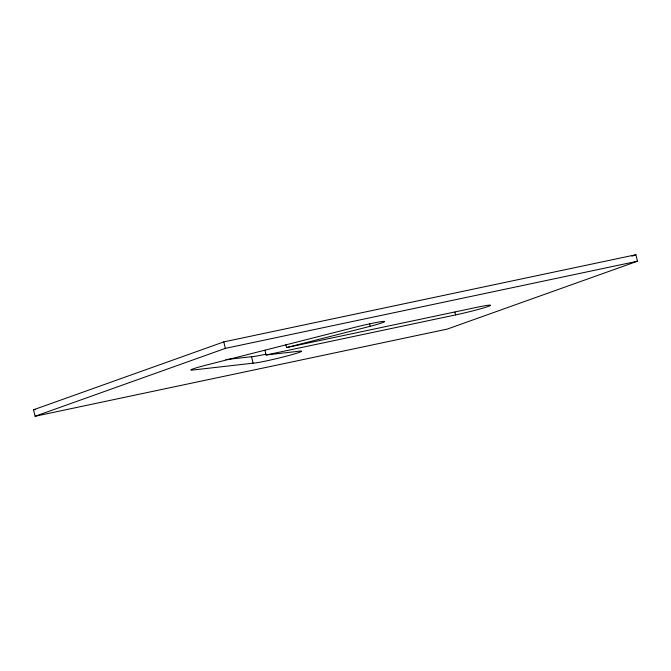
<?xml version="1.0" encoding="UTF-8"?>
<svg xmlns="http://www.w3.org/2000/svg" width="671" height="671" viewBox="0 0 671 671"><rect width="100%" height="100%" fill="white"/><g stroke="black" fill="none" stroke-linecap="round" stroke-linejoin="round"><path stroke-width="1.01" d="M33.55 409.78L223.787 341.9L635.898 254.745L637.45 261.22L447.213 329.1L35.102 416.255L33.55 409.78L35.597 409.344M35.102 416.255L225.347 348.375L637.45 261.22M631.956 256.146L635.898 254.745M285.88 344.785L286.551 347.561L370.157 326.316A25.397 1.376 -13.5 0 0 382.395 321.51A25.397 1.376 -13.5 0 0 349.675 328.639L207.054 364.89A22.378 1.208 -13.5 0 0 192.56 370.056L253.084 363.17A25.397 1.376 -13.5 0 0 283.187 356.98A25.397 1.376 -13.5 0 0 300.91 351.017L266.093 354.984L264.986 350.354M286.551 347.561L476.863 307.31A25.02 1.35 -13.5 0 1 488.085 306.479A25.02 1.35 -13.5 0 1 455.567 314.909L266.093 354.984M225.884 359.614L251.533 356.695A25.397 1.376 -13.5 0 0 265.8 354.229M454.896 312.132L455.567 314.909M369.486 323.539L370.157 326.316M251.533 356.695L253.084 363.17M223.787 341.9L225.347 348.375"/></g></svg>
